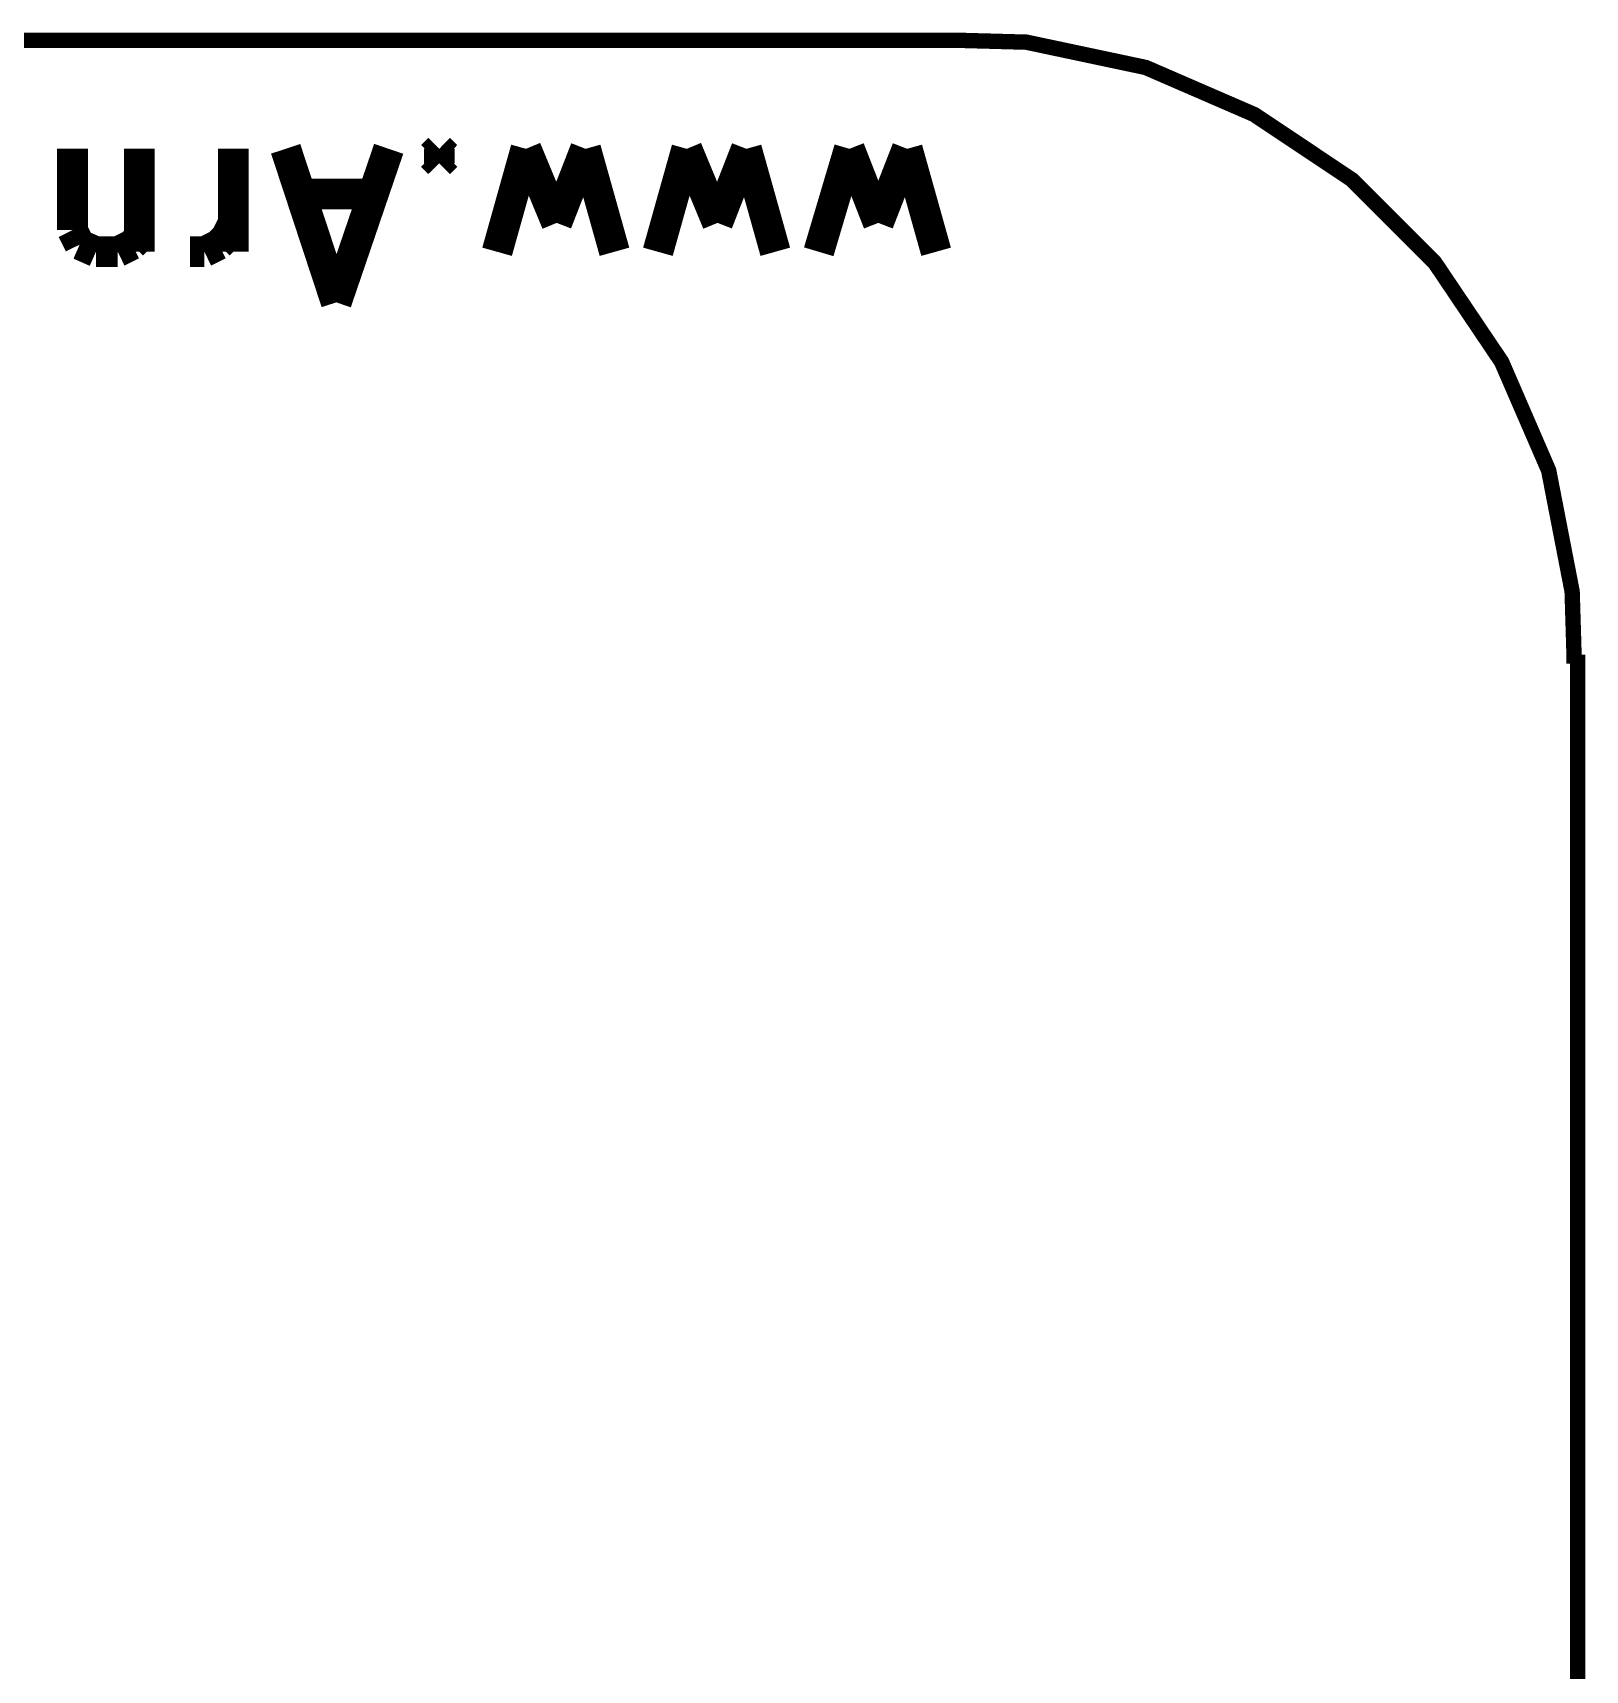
# Model space of a CAD drawing. Header units: millimetres. Extents: x 10 to 287, y 10 to 200.
# Drawn here: x 132.1 to 147.25, y 144.04 to 160.02 of the extents above; entities that cross this region are included whole.
import ezdxf

# ---------------------------------------------------------------- set-up
doc = ezdxf.new("R2010")
doc.units = ezdxf.units.MM
doc.layers.add('P', color=7, linetype='Continuous')

msp = doc.modelspace()

# ---------------------------------------------------------------- linework, layer by layer
at = {"layer": 'P'}
for points, const_width in [([(141.182, 159.949), (79.11, 159.949)], 0.15), ([(141.182, 159.949), (79.11, 159.949)], 0.15), ([(147.144, 153.952), (147.144, 153.864), (147.144, 153.97), (147.126, 154.57), (146.897, 155.751), (146.438, 156.81), (145.785, 157.78), (144.974, 158.591), (144.022, 159.226), (142.963, 159.685), (141.799, 159.932), (141.182, 159.949)], 0.15), ([(147.144, 153.952), (147.144, 153.864), (147.144, 153.97), (147.126, 154.57), (146.897, 155.751), (146.438, 156.81), (145.785, 157.78), (144.974, 158.591), (144.022, 159.226), (142.963, 159.685), (141.799, 159.932), (141.182, 159.949)], 0.15), ([(132.486, 158.097), (132.486, 158.891)], 0.3), ([(132.486, 158.097), (132.486, 158.891)], 0.3), ([(132.486, 158.097), (132.486, 158.891)], 0.3), ([(132.486, 158.097), (132.486, 158.891)], 0.3), ([(133.138, 157.886), (133.138, 158.891)], 0.3), ([(133.138, 157.886), (133.138, 158.891)], 0.3), ([(133.138, 157.886), (133.138, 158.891)], 0.3), ([(133.138, 157.886), (133.138, 158.891)], 0.3), ([(134.056, 158.891), (134.056, 157.886)], 0.3), ([(134.056, 158.891), (134.056, 157.886)], 0.3), ([(134.056, 158.891), (134.056, 157.886)], 0.3), ([(134.056, 158.891), (134.056, 157.886)], 0.3), ([(135.061, 157.392), (134.567, 158.891)], 0.3), ([(135.061, 157.392), (134.567, 158.891)], 0.3), ([(135.061, 157.392), (134.567, 158.891)], 0.3), ([(135.061, 157.392), (134.567, 158.891)], 0.3), ([(135.573, 158.891), (135.061, 157.392)], 0.3), ([(135.573, 158.891), (135.061, 157.392)], 0.3), ([(135.573, 158.891), (135.061, 157.392)], 0.3), ([(135.573, 158.891), (135.061, 157.392)], 0.3), ([(135.996, 158.821), (136.066, 158.891)], 0.3), ([(135.996, 158.821), (136.066, 158.891)], 0.3), ([(135.996, 158.821), (136.066, 158.891)], 0.3), ([(135.996, 158.821), (136.066, 158.891)], 0.3), ([(136.066, 158.75), (135.996, 158.821)], 0.3), ([(136.066, 158.75), (135.996, 158.821)], 0.3), ([(136.066, 158.75), (135.996, 158.821)], 0.3), ([(136.066, 158.75), (135.996, 158.821)], 0.3), ([(136.066, 158.891), (136.137, 158.821)], 0.3), ([(136.066, 158.75), (136.066, 158.891)], 0.3), ([(136.066, 158.891), (136.137, 158.821)], 0.3), ([(136.066, 158.75), (136.066, 158.891)], 0.3), ([(136.066, 158.891), (136.137, 158.821)], 0.3), ([(136.066, 158.75), (136.066, 158.891)], 0.3), ([(136.066, 158.891), (136.137, 158.821)], 0.3), ([(136.066, 158.75), (136.066, 158.891)], 0.3), ([(136.137, 158.821), (136.066, 158.75)], 0.3), ([(136.137, 158.821), (136.066, 158.75)], 0.3), ([(136.137, 158.821), (136.066, 158.75)], 0.3), ([(136.137, 158.821), (136.066, 158.75)], 0.3), ([(136.913, 158.891), (136.631, 157.886)], 0.3), ([(136.913, 158.891), (136.631, 157.886)], 0.3), ([(136.913, 158.891), (136.631, 157.886)], 0.3), ([(136.913, 158.891), (136.631, 157.886)], 0.3), ([(137.213, 158.168), (136.913, 158.891)], 0.3), ([(137.213, 158.168), (136.913, 158.891)], 0.3), ([(137.213, 158.168), (136.913, 158.891)], 0.3), ([(137.213, 158.168), (136.913, 158.891)], 0.3), ([(137.495, 158.891), (137.213, 158.168)], 0.3), ([(137.495, 158.891), (137.213, 158.168)], 0.3), ([(137.495, 158.891), (137.213, 158.168)], 0.3), ([(137.495, 158.891), (137.213, 158.168)], 0.3), ([(137.777, 157.886), (137.495, 158.891)], 0.3), ([(137.777, 157.886), (137.495, 158.891)], 0.3), ([(137.777, 157.886), (137.495, 158.891)], 0.3), ([(137.777, 157.886), (137.495, 158.891)], 0.3), ([(138.483, 158.891), (138.201, 157.886)], 0.3), ([(138.483, 158.891), (138.201, 157.886)], 0.3), ([(138.483, 158.891), (138.201, 157.886)], 0.3), ([(138.483, 158.891), (138.201, 157.886)], 0.3), ([(138.783, 158.168), (138.483, 158.891)], 0.3), ([(138.783, 158.168), (138.483, 158.891)], 0.3), ([(138.783, 158.168), (138.483, 158.891)], 0.3), ([(138.783, 158.168), (138.483, 158.891)], 0.3), ([(139.065, 158.891), (138.783, 158.168)], 0.3), ([(139.065, 158.891), (138.783, 158.168)], 0.3), ([(139.065, 158.891), (138.783, 158.168)], 0.3), ([(139.065, 158.891), (138.783, 158.168)], 0.3), ([(139.347, 157.886), (139.065, 158.891)], 0.3), ([(139.347, 157.886), (139.065, 158.891)], 0.3), ([(139.347, 157.886), (139.065, 158.891)], 0.3), ([(139.347, 157.886), (139.065, 158.891)], 0.3), ([(140.07, 158.891), (139.771, 157.886)], 0.3), ([(140.07, 158.891), (139.771, 157.886)], 0.3), ([(140.07, 158.891), (139.771, 157.886)], 0.3), ([(140.07, 158.891), (139.771, 157.886)], 0.3), ([(140.353, 158.168), (140.07, 158.891)], 0.3), ([(140.353, 158.168), (140.07, 158.891)], 0.3), ([(140.353, 158.168), (140.07, 158.891)], 0.3), ([(140.353, 158.168), (140.07, 158.891)], 0.3), ([(140.635, 158.891), (140.353, 158.168)], 0.3), ([(140.635, 158.891), (140.353, 158.168)], 0.3), ([(140.635, 158.891), (140.353, 158.168)], 0.3), ([(140.635, 158.891), (140.353, 158.168)], 0.3), ([(140.917, 157.886), (140.635, 158.891)], 0.3), ([(140.917, 157.886), (140.635, 158.891)], 0.3), ([(140.917, 157.886), (140.635, 158.891)], 0.3), ([(140.917, 157.886), (140.635, 158.891)], 0.3), ([(135.414, 158.45), (134.708, 158.45)], 0.3), ([(135.414, 158.45), (134.708, 158.45)], 0.3), ([(135.414, 158.45), (134.708, 158.45)], 0.3), ([(135.414, 158.45), (134.708, 158.45)], 0.3), ([(134.056, 158.168), (133.985, 158.027)], 0.3), ([(134.056, 158.168), (133.985, 158.027)], 0.3), ([(134.056, 158.168), (133.985, 158.027)], 0.3), ([(134.056, 158.168), (133.985, 158.027)], 0.3), ([(132.556, 157.956), (132.486, 158.097)], 0.3), ([(132.556, 157.956), (132.486, 158.097)], 0.3), ([(132.556, 157.956), (132.486, 158.097)], 0.3), ([(132.556, 157.956), (132.486, 158.097)], 0.3), ([(132.715, 157.886), (132.556, 157.956)], 0.3), ([(132.715, 157.886), (132.556, 157.956)], 0.3), ([(132.715, 157.886), (132.556, 157.956)], 0.3), ([(132.715, 157.886), (132.556, 157.956)], 0.3), ([(133.068, 157.956), (132.927, 157.886)], 0.3), ([(133.068, 157.956), (132.927, 157.886)], 0.3), ([(133.068, 157.956), (132.927, 157.886)], 0.3), ([(133.068, 157.956), (132.927, 157.886)], 0.3), ([(133.138, 158.027), (133.068, 157.956)], 0.3), ([(133.138, 158.027), (133.068, 157.956)], 0.3), ([(133.138, 158.027), (133.068, 157.956)], 0.3), ([(133.138, 158.027), (133.068, 157.956)], 0.3), ([(133.914, 157.956), (133.773, 157.886)], 0.3), ([(133.914, 157.956), (133.773, 157.886)], 0.3), ([(133.914, 157.956), (133.773, 157.886)], 0.3), ([(133.914, 157.956), (133.773, 157.886)], 0.3), ([(133.985, 158.027), (133.914, 157.956)], 0.3), ([(133.985, 158.027), (133.914, 157.956)], 0.3), ([(133.985, 158.027), (133.914, 157.956)], 0.3), ([(133.985, 158.027), (133.914, 157.956)], 0.3), ([(132.927, 157.886), (132.715, 157.886)], 0.3), ([(132.927, 157.886), (132.715, 157.886)], 0.3), ([(132.927, 157.886), (132.715, 157.886)], 0.3), ([(132.927, 157.886), (132.715, 157.886)], 0.3), ([(133.773, 157.886), (133.632, 157.886)], 0.3), ([(133.773, 157.886), (133.632, 157.886)], 0.3), ([(133.773, 157.886), (133.632, 157.886)], 0.3), ([(133.773, 157.886), (133.632, 157.886)], 0.3), ([(147.179, 134.973), (147.179, 153.952)], 0.15), ([(147.179, 134.973), (147.179, 153.952)], 0.15)]:
    msp.add_lwpolyline(points, dxfattribs=dict(at, const_width=const_width))

doc.saveas('drawing.dxf')
